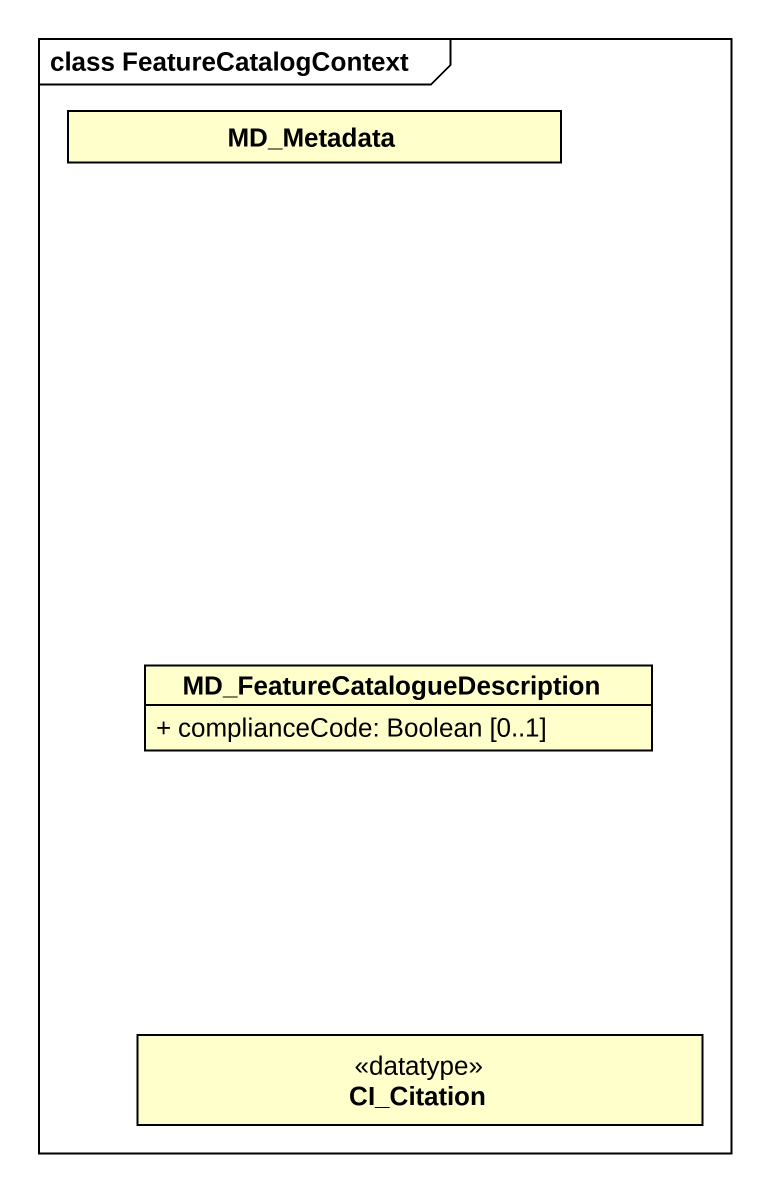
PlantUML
@startuml
mainframe class FeatureCatalogContext
hide circle
hide empty members
skinparam classAttributeIconSize 0
class MD_Metadata
class "MD_FeatureCatalogueDescription" as MD_FeatureCatalogueDescripti {
  + complianceCode: Boolean [0..1]
}
class CI_Citation <<datatype>>
@enduml
